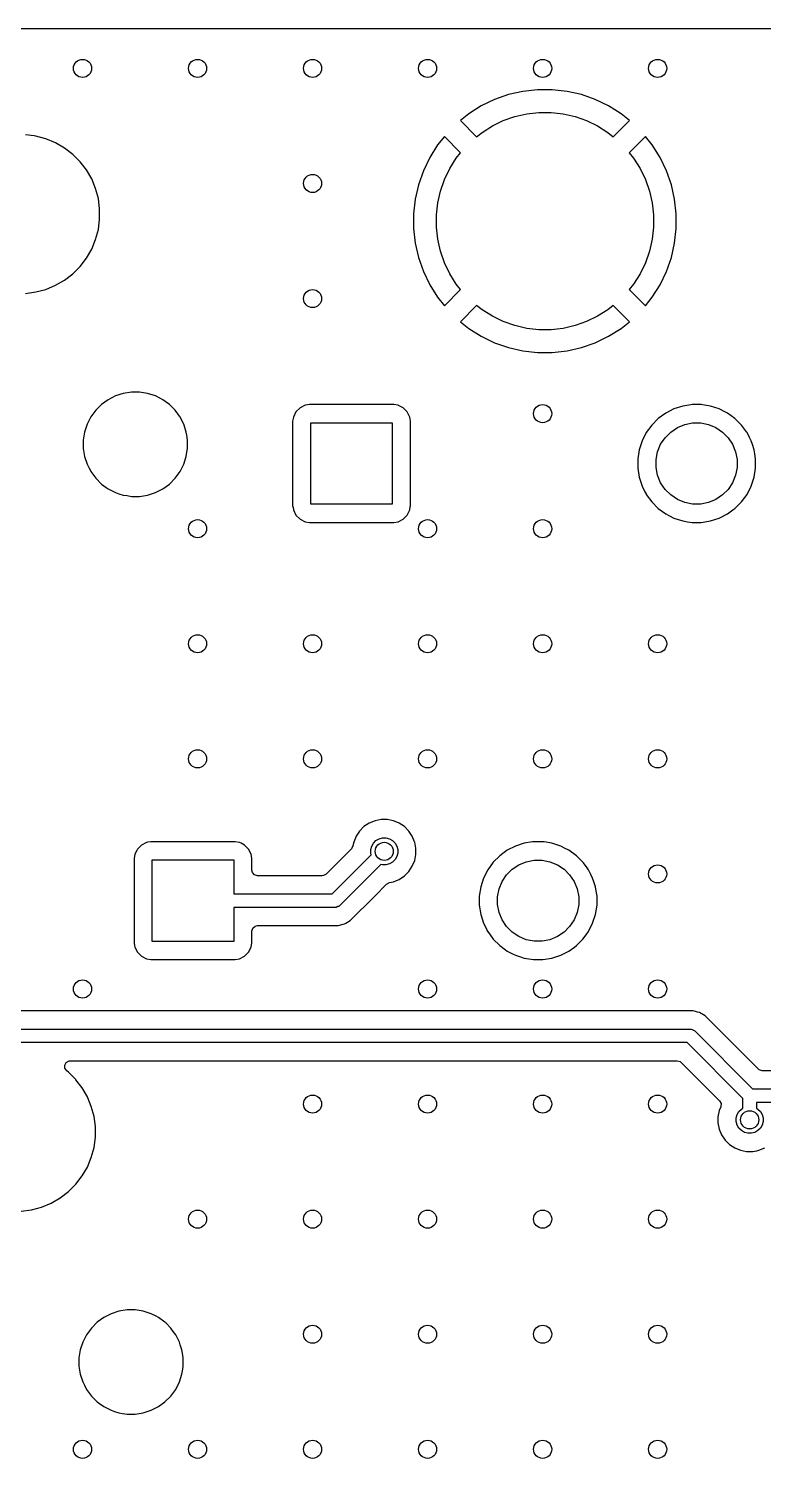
# Model space of a CAD drawing. Extents: x 2.6 to 14.2, y -9.4 to -3.8.
# Drawn here: x 3.836 to 4.475, y -5.038 to -3.796 of the extents above; entities that cross this region are included whole.
import ezdxf

# ---------------------------------------------------------------- set-up
doc = ezdxf.new("R2010")
doc.units = 0
doc.header["$MEASUREMENT"] = 0
doc.layers.add('BLACK', color=7, linetype='CONTINUOUS')

msp = doc.modelspace()

# ---------------------------------------------------------------- linework, layer by layer
at = {"layer": 'BLACK', "linetype": 'CONTINUOUS'}
for p, q in [((2.7192, -3.7959), (5.1783, -3.7959)), ((4.266, -3.8505), (4.2535, -3.8533)), ((4.2788, -3.849), (4.266, -3.8505)), ((4.266, -3.8505), (4.266, -3.8505)), ((4.2916, -3.849), (4.2788, -3.849)), ((4.3044, -3.8505), (4.2916, -3.849)), ((4.3169, -3.8533), (4.3044, -3.8505)), ((4.3044, -3.8505), (4.3044, -3.8505)), ((4.2299, -3.8631), (4.219, -3.87)), ((4.2414, -3.8576), (4.2299, -3.8631)), ((4.2535, -3.8533), (4.2414, -3.8576)), ((4.2414, -3.8576), (4.2414, -3.8576)), ((4.2535, -3.8533), (4.2535, -3.8533)), ((4.329, -3.8576), (4.3169, -3.8533)), ((4.3169, -3.8533), (4.3169, -3.8533)), ((4.3405, -3.8631), (4.329, -3.8576)), ((4.329, -3.8576), (4.329, -3.8576)), ((4.3514, -3.87), (4.3405, -3.8631)), ((4.219, -3.87), (4.2117, -3.8758)), ((4.2117, -3.8758), (4.2258, -3.8899)), ((4.2395, -3.8805), (4.249, -3.8759)), ((4.249, -3.8759), (4.259, -3.8724)), ((4.259, -3.8724), (4.2694, -3.8701)), ((4.2694, -3.8701), (4.2799, -3.8689)), ((4.2799, -3.8689), (4.2905, -3.8689)), ((4.2905, -3.8689), (4.301, -3.8701)), ((4.301, -3.8701), (4.3114, -3.8724)), ((4.3114, -3.8724), (4.3214, -3.8759)), ((4.3214, -3.8759), (4.3309, -3.8805)), ((4.3446, -3.8899), (4.3587, -3.8758)), ((4.3587, -3.8758), (4.3514, -3.87)), ((3.8412, -3.8892), (3.8337, -3.8882)), ((4.2258, -3.8899), (4.2305, -3.8862)), ((4.2305, -3.8862), (4.2395, -3.8805)), ((4.3309, -3.8805), (4.3399, -3.8862)), ((4.3399, -3.8862), (4.3446, -3.8899)), ((3.8427, -3.8894), (3.8412, -3.8892)), ((3.8503, -3.8914), (3.8427, -3.8894)), ((3.8514, -3.8917), (3.8503, -3.8914)), ((3.8598, -3.8952), (3.8514, -3.8917)), ((3.8676, -3.8997), (3.8598, -3.8952)), ((3.8598, -3.8952), (3.8598, -3.8952)), ((3.8748, -3.9052), (3.8676, -3.8997)), ((4.1919, -3.897), (4.1851, -3.9079)), ((4.1978, -3.8897), (4.1919, -3.897)), ((4.2119, -3.9038), (4.1978, -3.8897)), ((4.3726, -3.8897), (4.3585, -3.9038)), ((4.3785, -3.897), (4.3726, -3.8897)), ((4.3853, -3.9079), (4.3785, -3.897)), ((3.8811, -3.9116), (3.8748, -3.9052)), ((3.8748, -3.9052), (3.8748, -3.9052)), ((3.8866, -3.9187), (3.8811, -3.9116)), ((3.8811, -3.9116), (3.8811, -3.9116)), ((4.1851, -3.9079), (4.1796, -3.9195)), ((4.2025, -3.9175), (4.2081, -3.9085)), ((4.2081, -3.9085), (4.2119, -3.9038)), ((4.3585, -3.9038), (4.3623, -3.9085)), ((4.3623, -3.9085), (4.3679, -3.9175)), ((4.3908, -3.9195), (4.3853, -3.9079)), ((3.8912, -3.9266), (3.8866, -3.9187)), ((3.8866, -3.9187), (3.8866, -3.9187)), ((3.8866, -3.9187), (3.8866, -3.9187)), ((4.1796, -3.9195), (4.1753, -3.9316)), ((4.1796, -3.9195), (4.1796, -3.9195)), ((4.1979, -3.9271), (4.2025, -3.9175)), ((4.3679, -3.9175), (4.3725, -3.9271)), ((4.3951, -3.9316), (4.3908, -3.9195)), ((4.3908, -3.9195), (4.3908, -3.9195)), ((3.8946, -3.9349), (3.8912, -3.9266)), ((3.897, -3.9436), (3.8946, -3.9349)), ((4.1753, -3.9316), (4.1725, -3.9441)), ((4.1753, -3.9316), (4.1753, -3.9316)), ((4.192, -3.9474), (4.1944, -3.9371)), ((4.1944, -3.9371), (4.1979, -3.9271)), ((4.3725, -3.9271), (4.376, -3.9371)), ((4.376, -3.9371), (4.3784, -3.9474)), ((4.3979, -3.9441), (4.3951, -3.9316)), ((4.3951, -3.9316), (4.3951, -3.9316)), ((3.8981, -3.9526), (3.897, -3.9436)), ((4.1725, -3.9441), (4.171, -3.9568)), ((4.1725, -3.9441), (4.1725, -3.9441)), ((4.1909, -3.9579), (4.192, -3.9474)), ((4.3784, -3.9474), (4.3795, -3.9579)), ((4.3994, -3.9568), (4.3979, -3.9441)), ((4.3979, -3.9441), (4.3979, -3.9441)), ((3.897, -3.9706), (3.8981, -3.9616)), ((3.8981, -3.9568), (3.8981, -3.9526)), ((3.8981, -3.9616), (3.8981, -3.9568)), ((4.171, -3.9568), (4.171, -3.9696)), ((4.1909, -3.9685), (4.1909, -3.9579)), ((4.3795, -3.9579), (4.3795, -3.9685)), ((4.3994, -3.9696), (4.3994, -3.9568)), ((4.3994, -3.9568), (4.3994, -3.9568)), ((3.8946, -3.9793), (3.897, -3.9706)), ((4.171, -3.9696), (4.1725, -3.9824)), ((4.192, -3.979), (4.1909, -3.9685)), ((4.3795, -3.9685), (4.3784, -3.979)), ((4.3979, -3.9824), (4.3994, -3.9696)), ((4.3994, -3.9696), (4.3994, -3.9696)), ((3.8866, -3.9955), (3.8912, -3.9876)), ((3.8912, -3.9876), (3.8946, -3.9793)), ((4.1725, -3.9824), (4.1725, -3.9824)), ((4.1725, -3.9824), (4.1753, -3.9949)), ((4.1944, -3.9894), (4.192, -3.979)), ((4.3784, -3.979), (4.376, -3.9894)), ((4.3951, -3.9949), (4.3979, -3.9824)), ((4.3979, -3.9824), (4.3979, -3.9824)), ((3.8811, -4.0026), (3.8866, -3.9955)), ((4.1753, -3.9949), (4.1753, -3.9949)), ((4.1753, -3.9949), (4.1796, -4.007)), ((4.1979, -3.9994), (4.1944, -3.9894)), ((4.2025, -4.0089), (4.1979, -3.9994)), ((4.3725, -3.9994), (4.3679, -4.0089)), ((4.376, -3.9894), (4.3725, -3.9994)), ((4.3908, -4.007), (4.3951, -3.9949)), ((4.3951, -3.9949), (4.3951, -3.9949)), ((3.8676, -4.0145), (3.8748, -4.009)), ((3.8748, -4.009), (3.8811, -4.0026)), ((3.8748, -4.009), (3.8748, -4.009)), ((3.8748, -4.009), (3.8748, -4.009)), ((3.8811, -4.0026), (3.8811, -4.0026)), ((3.8811, -4.0026), (3.8811, -4.0026)), ((4.1796, -4.007), (4.1796, -4.007)), ((4.1796, -4.007), (4.1851, -4.0185)), ((4.2081, -4.0179), (4.2025, -4.0089)), ((4.3679, -4.0089), (4.3623, -4.0179)), ((4.3853, -4.0185), (4.3908, -4.007)), ((4.3908, -4.007), (4.3908, -4.007)), ((3.8337, -4.026), (3.8427, -4.0248)), ((3.8427, -4.0248), (3.8514, -4.0225)), ((3.8514, -4.0225), (3.8598, -4.019)), ((3.8598, -4.019), (3.8676, -4.0145)), ((4.1851, -4.0185), (4.1919, -4.0294)), ((4.1978, -4.0367), (4.2119, -4.0226)), ((4.2119, -4.0226), (4.2081, -4.0179)), ((4.3623, -4.0179), (4.3585, -4.0226)), ((4.3585, -4.0226), (4.3726, -4.0367)), ((4.3785, -4.0294), (4.3853, -4.0185)), ((4.1919, -4.0294), (4.1978, -4.0367)), ((4.2258, -4.0365), (4.2117, -4.0506)), ((4.2305, -4.0403), (4.2258, -4.0365)), ((4.3446, -4.0365), (4.3399, -4.0403)), ((4.3587, -4.0506), (4.3446, -4.0365)), ((4.3726, -4.0367), (4.3785, -4.0294)), ((4.2395, -4.0459), (4.2305, -4.0403)), ((4.249, -4.0505), (4.2395, -4.0459)), ((4.259, -4.054), (4.249, -4.0505)), ((4.3214, -4.0505), (4.3114, -4.054)), ((4.3309, -4.0459), (4.3214, -4.0505)), ((4.3399, -4.0403), (4.3309, -4.0459)), ((4.2117, -4.0506), (4.219, -4.0565)), ((4.219, -4.0565), (4.2299, -4.0633)), ((4.2694, -4.0564), (4.259, -4.054)), ((4.2799, -4.0576), (4.2694, -4.0564)), ((4.2905, -4.0576), (4.2799, -4.0576)), ((4.301, -4.0564), (4.2905, -4.0576)), ((4.3114, -4.054), (4.301, -4.0564)), ((4.3405, -4.0633), (4.3514, -4.0565)), ((4.3514, -4.0565), (4.3587, -4.0506)), ((4.2299, -4.0633), (4.2414, -4.0689)), ((4.2414, -4.0689), (4.2414, -4.0689)), ((4.2414, -4.0689), (4.2535, -4.0731)), ((4.2535, -4.0731), (4.2535, -4.0731)), ((4.2535, -4.0731), (4.266, -4.076)), ((4.3044, -4.076), (4.3169, -4.0731)), ((4.3169, -4.0731), (4.329, -4.0689)), ((4.3169, -4.0731), (4.3169, -4.0731)), ((4.329, -4.0689), (4.3405, -4.0633)), ((4.329, -4.0689), (4.329, -4.0689)), ((4.266, -4.076), (4.266, -4.076)), ((4.266, -4.076), (4.2788, -4.0774)), ((4.2788, -4.0774), (4.2788, -4.0774)), ((4.2788, -4.0774), (4.2916, -4.0774)), ((4.2916, -4.0774), (4.3044, -4.076)), ((4.2916, -4.0774), (4.2916, -4.0774)), ((4.3044, -4.076), (4.3044, -4.076)), ((3.9257, -4.1118), (3.9186, -4.1129)), ((3.9328, -4.1118), (3.9257, -4.1118)), ((3.9257, -4.1118), (3.9257, -4.1118)), ((3.9398, -4.1129), (3.9328, -4.1118)), ((3.9328, -4.1118), (3.9328, -4.1118)), ((3.8997, -4.1226), (3.8947, -4.1276)), ((3.9055, -4.1184), (3.8997, -4.1226)), ((3.8997, -4.1226), (3.8997, -4.1226)), ((3.9118, -4.1151), (3.9055, -4.1184)), ((3.9186, -4.1129), (3.9118, -4.1151)), ((3.9118, -4.1151), (3.9118, -4.1151)), ((3.9466, -4.1151), (3.9398, -4.1129)), ((3.9509, -4.1173), (3.9466, -4.1151)), ((3.9466, -4.1151), (3.9466, -4.1151)), ((3.953, -4.1184), (3.9509, -4.1173)), ((3.9587, -4.1226), (3.953, -4.1184)), ((3.953, -4.1184), (3.953, -4.1184)), ((3.953, -4.1184), (3.953, -4.1184)), ((3.9638, -4.1276), (3.9587, -4.1226)), ((3.9587, -4.1226), (3.9587, -4.1226)), ((4.0767, -4.1232), (4.0723, -4.1255)), ((4.0772, -4.1232), (4.0767, -4.1232)), ((4.0804, -4.1226), (4.0772, -4.1232)), ((4.1538, -4.1226), (4.0804, -4.1226)), ((4.1575, -4.1232), (4.1538, -4.1226)), ((4.1579, -4.1235), (4.1575, -4.1232)), ((4.1619, -4.1255), (4.1579, -4.1235)), ((4.4051, -4.1239), (4.3974, -4.1264)), ((4.4121, -4.1228), (4.4051, -4.1239)), ((4.4131, -4.1226), (4.4121, -4.1228)), ((4.4211, -4.1226), (4.4131, -4.1226)), ((4.4221, -4.1228), (4.4211, -4.1226)), ((4.4291, -4.1239), (4.4221, -4.1228)), ((4.4367, -4.1264), (4.4291, -4.1239)), ((3.8905, -4.1334), (3.8872, -4.1397)), ((3.8947, -4.1276), (3.8905, -4.1334)), ((3.8947, -4.1276), (3.8947, -4.1276)), ((3.9674, -4.1326), (3.9638, -4.1276)), ((3.9638, -4.1276), (3.9638, -4.1276)), ((3.968, -4.1334), (3.9674, -4.1326)), ((3.9699, -4.1372), (3.968, -4.1334)), ((3.9709, -4.1392), (3.9699, -4.1372)), ((3.9699, -4.1372), (3.9699, -4.1372)), ((4.0665, -4.1335), (4.0659, -4.1372)), ((4.0659, -4.1372), (4.0659, -4.2105)), ((4.0687, -4.129), (4.0665, -4.1335)), ((4.0723, -4.1255), (4.0687, -4.129)), ((4.0687, -4.129), (4.0687, -4.129)), ((4.0723, -4.1255), (4.0723, -4.1255)), ((4.0723, -4.1255), (4.0723, -4.1255)), ((4.1654, -4.129), (4.1619, -4.1255)), ((4.1619, -4.1255), (4.1619, -4.1255)), ((4.1619, -4.1255), (4.1619, -4.1255)), ((4.1677, -4.1335), (4.1654, -4.129)), ((4.1654, -4.129), (4.1654, -4.129)), ((4.1654, -4.129), (4.1654, -4.129)), ((4.1683, -4.1372), (4.1677, -4.1335)), ((4.1683, -4.1698), (4.1683, -4.1372)), ((4.3837, -4.1348), (4.378, -4.1405)), ((4.3903, -4.1301), (4.3837, -4.1348)), ((4.3974, -4.1264), (4.3903, -4.1301)), ((4.4417, -4.1289), (4.4367, -4.1264)), ((4.4439, -4.1301), (4.4417, -4.1289)), ((4.4504, -4.1348), (4.4439, -4.1301)), ((4.4439, -4.1301), (4.4439, -4.1301)), ((4.4439, -4.1301), (4.4439, -4.1301)), ((4.4509, -4.1352), (4.4504, -4.1348)), ((4.4561, -4.1405), (4.4509, -4.1352)), ((3.885, -4.1465), (3.8839, -4.1535)), ((3.8872, -4.1397), (3.885, -4.1465)), ((3.8872, -4.1397), (3.8872, -4.1397)), ((3.9712, -4.1397), (3.9709, -4.1392)), ((3.9709, -4.1392), (3.9709, -4.1392)), ((3.9715, -4.1406), (3.9712, -4.1397)), ((3.9712, -4.1397), (3.9712, -4.1397)), ((3.9734, -4.1465), (3.9715, -4.1406)), ((3.9738, -4.1492), (3.9734, -4.1465)), ((3.9745, -4.1535), (3.9738, -4.1492)), ((4.0817, -4.2093), (4.0817, -4.1384)), ((4.0817, -4.1384), (4.1525, -4.1384)), ((4.1525, -4.1384), (4.1525, -4.2093)), ((4.3733, -4.147), (4.3696, -4.1542)), ((4.378, -4.1405), (4.3733, -4.147)), ((4.3897, -4.1514), (4.3946, -4.1465)), ((4.3946, -4.1465), (4.4004, -4.1426)), ((4.4004, -4.1426), (4.4068, -4.1399)), ((4.4068, -4.1399), (4.4136, -4.1386)), ((4.4136, -4.1386), (4.4206, -4.1386)), ((4.4206, -4.1386), (4.4274, -4.1399)), ((4.4274, -4.1399), (4.4338, -4.1426)), ((4.4338, -4.1426), (4.4396, -4.1465)), ((4.4396, -4.1465), (4.4445, -4.1514)), ((4.4603, -4.1462), (4.4561, -4.1405)), ((4.4609, -4.147), (4.4603, -4.1462)), ((4.4631, -4.1513), (4.4609, -4.147)), ((3.8839, -4.1535), (3.8839, -4.1607)), ((3.8839, -4.1607), (3.885, -4.1677)), ((3.974, -4.1641), (3.9745, -4.1607)), ((3.9745, -4.1607), (3.9745, -4.1535)), ((4.3672, -4.1619), (4.3659, -4.1698)), ((4.3696, -4.1542), (4.3672, -4.1619)), ((4.3832, -4.1636), (4.3858, -4.1571)), ((4.3858, -4.1571), (4.3897, -4.1514)), ((4.4445, -4.1514), (4.4483, -4.1571)), ((4.4483, -4.1571), (4.451, -4.1636)), ((4.4645, -4.1542), (4.4631, -4.1513)), ((4.4656, -4.1573), (4.4645, -4.1542)), ((4.4645, -4.1542), (4.4645, -4.1542)), ((4.4645, -4.1542), (4.4645, -4.1542)), ((4.467, -4.1619), (4.4656, -4.1573)), ((4.4676, -4.1655), (4.467, -4.1619)), ((3.885, -4.1677), (3.8872, -4.1745)), ((3.8872, -4.1745), (3.8872, -4.1745)), ((3.8872, -4.1745), (3.889, -4.1779)), ((3.968, -4.1808), (3.9712, -4.1745)), ((3.9712, -4.1745), (3.9734, -4.1677)), ((3.9734, -4.1677), (3.974, -4.1641)), ((4.1683, -4.2105), (4.1683, -4.1698)), ((4.3659, -4.1698), (4.3659, -4.1779)), ((4.3818, -4.1704), (4.3832, -4.1636)), ((4.3818, -4.1773), (4.3818, -4.1704)), ((4.451, -4.1636), (4.4524, -4.1704)), ((4.4524, -4.1704), (4.4524, -4.1773)), ((4.4683, -4.1698), (4.4676, -4.1655)), ((4.4683, -4.1779), (4.4683, -4.1698)), ((3.889, -4.1779), (3.8903, -4.1805)), ((3.8903, -4.1805), (3.8905, -4.1808)), ((3.8905, -4.1808), (3.8947, -4.1866)), ((3.8947, -4.1866), (3.8947, -4.1866)), ((3.8947, -4.1866), (3.8997, -4.1917)), ((3.9587, -4.1917), (3.9638, -4.1866)), ((3.9638, -4.1866), (3.968, -4.1808)), ((4.3659, -4.1779), (4.3672, -4.1858)), ((4.3672, -4.1858), (4.3696, -4.1935)), ((4.3832, -4.1841), (4.3818, -4.1773)), ((4.3858, -4.1906), (4.3832, -4.1841)), ((4.451, -4.1841), (4.4483, -4.1906)), ((4.4524, -4.1773), (4.451, -4.1841)), ((4.4645, -4.1935), (4.467, -4.1858)), ((4.467, -4.1858), (4.4683, -4.1779)), ((3.8997, -4.1917), (3.8997, -4.1917)), ((3.8997, -4.1917), (3.9039, -4.1947)), ((3.9039, -4.1947), (3.9055, -4.1958)), ((3.9055, -4.1958), (3.9096, -4.198)), ((3.9096, -4.198), (3.9118, -4.1991)), ((3.9118, -4.1991), (3.9118, -4.1991)), ((3.9118, -4.1991), (3.9149, -4.2001)), ((3.9398, -4.2013), (3.9466, -4.1991)), ((3.9466, -4.1991), (3.953, -4.1958)), ((3.953, -4.1958), (3.9587, -4.1917)), ((4.3696, -4.1935), (4.3722, -4.1984)), ((4.3722, -4.1984), (4.3731, -4.2002)), ((4.3897, -4.1963), (4.3858, -4.1906)), ((4.3946, -4.2012), (4.3897, -4.1963)), ((4.4445, -4.1963), (4.4396, -4.2012)), ((4.4483, -4.1906), (4.4445, -4.1963)), ((4.4609, -4.2007), (4.4645, -4.1935)), ((3.9149, -4.2001), (3.9186, -4.2013)), ((3.9186, -4.2013), (3.9219, -4.2018)), ((3.9219, -4.2018), (3.9257, -4.2024)), ((3.9257, -4.2024), (3.9257, -4.2024)), ((3.9257, -4.2024), (3.9328, -4.2024)), ((3.9328, -4.2024), (3.9362, -4.2019)), ((3.9362, -4.2019), (3.9398, -4.2013)), ((4.0659, -4.2105), (4.0662, -4.2122)), ((4.1525, -4.2093), (4.0817, -4.2093)), ((4.1677, -4.2142), (4.1681, -4.2116)), ((4.1681, -4.2116), (4.1683, -4.2105)), ((4.3731, -4.2002), (4.3733, -4.2007)), ((4.3733, -4.2007), (4.378, -4.2072)), ((4.378, -4.2072), (4.3837, -4.2129)), ((4.4004, -4.2051), (4.3946, -4.2012)), ((4.4068, -4.2078), (4.4004, -4.2051)), ((4.4136, -4.2091), (4.4068, -4.2078)), ((4.4206, -4.2091), (4.4136, -4.2091)), ((4.4274, -4.2078), (4.4206, -4.2091)), ((4.4338, -4.2051), (4.4274, -4.2078)), ((4.4396, -4.2012), (4.4338, -4.2051)), ((4.4504, -4.2129), (4.4561, -4.2072)), ((4.4561, -4.2072), (4.4589, -4.2034)), ((4.4561, -4.2072), (4.4561, -4.2072)), ((4.4561, -4.2072), (4.4561, -4.2072)), ((4.4589, -4.2034), (4.4609, -4.2007)), ((4.0662, -4.2122), (4.0665, -4.2142)), ((4.0665, -4.2142), (4.0687, -4.2187)), ((4.0687, -4.2187), (4.0687, -4.2187)), ((4.0687, -4.2187), (4.0687, -4.2187)), ((4.0687, -4.2187), (4.0723, -4.2222)), ((4.0723, -4.2222), (4.0723, -4.2222)), ((4.0723, -4.2222), (4.0723, -4.2222)), ((4.0723, -4.2222), (4.0767, -4.2245)), ((4.0767, -4.2245), (4.0767, -4.2245)), ((4.0767, -4.2245), (4.0804, -4.2251)), ((4.1538, -4.2251), (4.1575, -4.2245)), ((4.1575, -4.2245), (4.1619, -4.2222)), ((4.1619, -4.2222), (4.1654, -4.2187)), ((4.1654, -4.2187), (4.1677, -4.2142)), ((4.1677, -4.2142), (4.1677, -4.2142)), ((4.1677, -4.2142), (4.1677, -4.2142)), ((4.3837, -4.2129), (4.3875, -4.2156)), ((4.3875, -4.2156), (4.3903, -4.2176)), ((4.3903, -4.2176), (4.3936, -4.2193)), ((4.3936, -4.2193), (4.3974, -4.2213)), ((4.3974, -4.2213), (4.3974, -4.2213)), ((4.3974, -4.2213), (4.3974, -4.2213)), ((4.3974, -4.2213), (4.4002, -4.2222)), ((4.4002, -4.2222), (4.4051, -4.2238)), ((4.4051, -4.2238), (4.4091, -4.2244)), ((4.4091, -4.2244), (4.4131, -4.2251)), ((4.4211, -4.2251), (4.4291, -4.2238)), ((4.4291, -4.2238), (4.4367, -4.2213)), ((4.4367, -4.2213), (4.4439, -4.2176)), ((4.4439, -4.2176), (4.4486, -4.2142)), ((4.4486, -4.2142), (4.4504, -4.2129)), ((4.4504, -4.2129), (4.4504, -4.2129)), ((4.4504, -4.2129), (4.4504, -4.2129)), ((4.0804, -4.2251), (4.0804, -4.2251)), ((4.0804, -4.2251), (4.1538, -4.2251)), ((4.4131, -4.2251), (4.4131, -4.2251)), ((4.4131, -4.2251), (4.4211, -4.2251)), ((4.4211, -4.2251), (4.4211, -4.2251)), ((4.1375, -4.4843), (4.1324, -4.4864)), ((4.1428, -4.4833), (4.1375, -4.4843)), ((4.1375, -4.4843), (4.1375, -4.4843)), ((4.1482, -4.4833), (4.1428, -4.4833)), ((4.1428, -4.4833), (4.1428, -4.4833)), ((4.1535, -4.4843), (4.1482, -4.4833)), ((4.1482, -4.4833), (4.1482, -4.4833)), ((4.1586, -4.4864), (4.1535, -4.4843)), ((4.1535, -4.4843), (4.1535, -4.4843)), ((4.1211, -4.4978), (4.119, -4.5028)), ((4.1241, -4.4933), (4.1211, -4.4978)), ((4.1211, -4.4978), (4.1211, -4.4978)), ((4.1279, -4.4894), (4.1241, -4.4933)), ((4.1241, -4.4933), (4.1241, -4.4933)), ((4.1324, -4.4864), (4.1279, -4.4894)), ((4.1279, -4.4894), (4.1279, -4.4894)), ((4.1324, -4.4864), (4.1324, -4.4864)), ((4.1631, -4.4894), (4.1586, -4.4864)), ((4.1586, -4.4864), (4.1586, -4.4864)), ((4.1669, -4.4933), (4.1631, -4.4894)), ((4.1631, -4.4894), (4.1631, -4.4894)), ((4.1699, -4.4978), (4.1669, -4.4933)), ((4.1669, -4.4933), (4.1669, -4.4933)), ((4.1719, -4.5026), (4.1699, -4.4978)), ((4.1699, -4.4978), (4.1699, -4.4978)), ((3.9303, -4.5101), (3.9287, -4.5134)), ((3.9309, -4.509), (3.9303, -4.5101)), ((3.9345, -4.5054), (3.9309, -4.509)), ((3.9309, -4.509), (3.9309, -4.509)), ((3.9309, -4.509), (3.9309, -4.509)), ((3.9389, -4.5032), (3.9345, -4.5054)), ((3.9345, -4.5054), (3.9345, -4.5054)), ((3.9345, -4.5054), (3.9345, -4.5054)), ((3.9396, -4.503), (3.9389, -4.5032)), ((3.9426, -4.5026), (3.9396, -4.503)), ((4.016, -4.5026), (3.9426, -4.5026)), ((4.0197, -4.5032), (4.016, -4.5026)), ((4.021, -4.5038), (4.0197, -4.5032)), ((4.0241, -4.5054), (4.021, -4.5038)), ((4.0276, -4.509), (4.0241, -4.5054)), ((4.0241, -4.5054), (4.0241, -4.5054)), ((4.0241, -4.5054), (4.0241, -4.5054)), ((4.0299, -4.5134), (4.0276, -4.509)), ((4.0276, -4.509), (4.0276, -4.509)), ((4.0276, -4.509), (4.0276, -4.509)), ((4.117, -4.5087), (4.095, -4.5307)), ((4.1183, -4.5062), (4.117, -4.5087)), ((4.117, -4.5087), (4.117, -4.5087)), ((4.119, -4.5028), (4.1183, -4.5062)), ((4.119, -4.5028), (4.119, -4.5028)), ((4.1338, -4.5093), (4.1346, -4.5063)), ((4.1338, -4.5124), (4.1338, -4.5093)), ((4.1346, -4.5063), (4.1361, -4.5037)), ((4.1361, -4.5037), (4.1383, -4.5015)), ((4.1383, -4.5015), (4.141, -4.4999)), ((4.141, -4.4999), (4.144, -4.4991)), ((4.144, -4.4991), (4.147, -4.4991)), ((4.147, -4.4991), (4.15, -4.4999)), ((4.15, -4.4999), (4.1527, -4.5015)), ((4.1527, -4.5015), (4.1549, -4.5037)), ((4.1549, -4.5037), (4.1564, -4.5063)), ((4.1564, -4.5063), (4.1572, -4.5093)), ((4.1572, -4.5093), (4.1572, -4.5124)), ((4.172, -4.5028), (4.1719, -4.5026)), ((4.1731, -4.5081), (4.172, -4.5028)), ((4.172, -4.5028), (4.172, -4.5028)), ((4.172, -4.5028), (4.172, -4.5028)), ((4.1731, -4.5136), (4.1731, -4.5081)), ((4.2525, -4.51), (4.2459, -4.5147)), ((4.2596, -4.5063), (4.2525, -4.51)), ((4.2673, -4.5038), (4.2596, -4.5063)), ((4.2743, -4.5027), (4.2673, -4.5038)), ((4.2753, -4.5026), (4.2743, -4.5027)), ((4.2833, -4.5026), (4.2753, -4.5026)), ((4.2844, -4.5027), (4.2833, -4.5026)), ((4.2913, -4.5038), (4.2844, -4.5027)), ((4.2989, -4.5063), (4.2913, -4.5038)), ((4.3029, -4.5083), (4.2989, -4.5063)), ((4.3061, -4.51), (4.3029, -4.5083)), ((4.3127, -4.5147), (4.3061, -4.51)), ((4.3061, -4.51), (4.3061, -4.51)), ((4.3061, -4.51), (4.3061, -4.51)), ((3.9287, -4.5134), (3.9281, -4.5171)), ((3.9281, -4.5171), (3.9281, -4.5904)), ((3.9439, -4.5892), (3.9439, -4.5183)), ((3.9439, -4.5183), (4.0147, -4.5183)), ((4.0147, -4.5183), (4.0147, -4.5479)), ((4.0305, -4.5171), (4.0299, -4.5134)), ((4.0305, -4.5272), (4.0305, -4.5171)), ((4.0305, -4.5171), (4.0305, -4.5171)), ((4.1001, -4.5479), (4.1342, -4.5138)), ((4.1425, -4.5222), (4.1068, -4.5579)), ((4.1342, -4.5138), (4.1338, -4.5124)), ((4.144, -4.5226), (4.1425, -4.5222)), ((4.147, -4.5226), (4.144, -4.5226)), ((4.15, -4.5218), (4.147, -4.5226)), ((4.1527, -4.5202), (4.15, -4.5218)), ((4.1549, -4.518), (4.1527, -4.5202)), ((4.1564, -4.5154), (4.1549, -4.518)), ((4.1572, -4.5124), (4.1564, -4.5154)), ((4.1699, -4.5239), (4.172, -4.5189)), ((4.172, -4.5189), (4.1724, -4.5171)), ((4.1724, -4.5171), (4.1731, -4.5136)), ((4.2402, -4.5204), (4.2355, -4.5269)), ((4.2459, -4.5147), (4.2402, -4.5204)), ((4.2568, -4.5264), (4.2626, -4.5225)), ((4.2626, -4.5225), (4.269, -4.5199)), ((4.269, -4.5199), (4.2758, -4.5185)), ((4.2758, -4.5185), (4.2828, -4.5185)), ((4.2828, -4.5185), (4.2896, -4.5199)), ((4.2896, -4.5199), (4.296, -4.5225)), ((4.296, -4.5225), (4.3018, -4.5264)), ((4.3162, -4.5183), (4.3127, -4.5147)), ((4.3127, -4.5147), (4.3127, -4.5147)), ((4.3183, -4.5204), (4.3162, -4.5183)), ((4.3184, -4.5205), (4.3183, -4.5204)), ((4.3187, -4.5209), (4.3184, -4.5205)), ((4.3219, -4.5253), (4.3187, -4.5209)), ((4.3187, -4.5209), (4.3187, -4.5209)), ((4.0309, -4.5292), (4.0305, -4.5272)), ((4.0327, -4.5313), (4.0309, -4.5292)), ((4.0354, -4.5321), (4.0327, -4.5313)), ((4.0916, -4.5321), (4.0354, -4.5321)), ((4.0926, -4.532), (4.0916, -4.5321)), ((4.095, -4.5307), (4.0926, -4.532)), ((4.1586, -4.5353), (4.1631, -4.5323)), ((4.1631, -4.5323), (4.1669, -4.5284)), ((4.1669, -4.5284), (4.1699, -4.5239)), ((4.2318, -4.5341), (4.2294, -4.5418)), ((4.2355, -4.5269), (4.2318, -4.5341)), ((4.248, -4.5371), (4.2519, -4.5313)), ((4.2519, -4.5313), (4.2568, -4.5264)), ((4.3018, -4.5264), (4.3067, -4.5313)), ((4.3067, -4.5313), (4.3105, -4.5371)), ((4.3231, -4.5269), (4.3219, -4.5253)), ((4.3252, -4.5311), (4.3231, -4.5269)), ((4.3267, -4.5341), (4.3252, -4.5311)), ((4.3278, -4.5374), (4.3267, -4.5341)), ((4.3267, -4.5341), (4.3267, -4.5341)), ((4.3267, -4.5341), (4.3267, -4.5341)), ((4.1373, -4.5497), (4.1476, -4.5394)), ((4.1476, -4.5394), (4.15, -4.5381)), ((4.15, -4.5381), (4.1501, -4.5381)), ((4.1501, -4.5381), (4.1535, -4.5374)), ((4.1535, -4.5374), (4.1577, -4.5357)), ((4.1577, -4.5357), (4.1586, -4.5353)), ((4.1586, -4.5353), (4.1586, -4.5353)), ((4.1586, -4.5353), (4.1586, -4.5353)), ((4.2294, -4.5418), (4.2281, -4.5497)), ((4.244, -4.5503), (4.2454, -4.5435)), ((4.2454, -4.5435), (4.248, -4.5371)), ((4.3105, -4.5371), (4.3132, -4.5435)), ((4.3132, -4.5435), (4.3146, -4.5503)), ((4.3292, -4.5418), (4.3278, -4.5374)), ((4.3296, -4.5438), (4.3292, -4.5418)), ((4.3305, -4.5497), (4.3296, -4.5438)), ((4.0147, -4.5479), (4.1001, -4.5479)), ((4.1026, -4.5597), (4.0147, -4.5597)), ((4.0147, -4.5597), (4.0147, -4.5892)), ((4.1037, -4.5596), (4.1026, -4.5597)), ((4.1053, -4.5589), (4.1037, -4.5596)), ((4.1059, -4.5587), (4.1053, -4.5589)), ((4.1068, -4.5579), (4.1059, -4.5587)), ((4.1159, -4.5711), (4.1373, -4.5497)), ((4.2281, -4.5497), (4.2281, -4.5578)), ((4.2281, -4.5578), (4.2294, -4.5658)), ((4.244, -4.5572), (4.244, -4.5503)), ((4.2454, -4.5641), (4.244, -4.5572)), ((4.3146, -4.5572), (4.3132, -4.5641)), ((4.3146, -4.5503), (4.3146, -4.5572)), ((4.3292, -4.5658), (4.3305, -4.5578)), ((4.3305, -4.5578), (4.3305, -4.5497)), ((4.1121, -4.5733), (4.1159, -4.5711)), ((4.2294, -4.5658), (4.2318, -4.5734)), ((4.248, -4.5705), (4.2454, -4.5641)), ((4.2519, -4.5763), (4.248, -4.5705)), ((4.3105, -4.5705), (4.3067, -4.5763)), ((4.3132, -4.5641), (4.3105, -4.5705)), ((4.3267, -4.5734), (4.3292, -4.5658)), ((4.0305, -4.5803), (4.0313, -4.5777)), ((4.0305, -4.5904), (4.0305, -4.5803)), ((4.0313, -4.5777), (4.0333, -4.5759)), ((4.0333, -4.5759), (4.0354, -4.5754)), ((4.0354, -4.5754), (4.1054, -4.5754)), ((4.1054, -4.5754), (4.1109, -4.574)), ((4.1054, -4.5754), (4.1054, -4.5754)), ((4.1054, -4.5754), (4.1054, -4.5754)), ((4.1109, -4.574), (4.1121, -4.5733)), ((4.2318, -4.5734), (4.234, -4.5777)), ((4.234, -4.5777), (4.2354, -4.5804)), ((4.2354, -4.5804), (4.2355, -4.5806)), ((4.2355, -4.5806), (4.2402, -4.5871)), ((4.2568, -4.5812), (4.2519, -4.5763)), ((4.2626, -4.585), (4.2568, -4.5812)), ((4.3018, -4.5812), (4.296, -4.585)), ((4.3067, -4.5763), (4.3018, -4.5812)), ((4.3183, -4.5871), (4.3211, -4.5833)), ((4.3211, -4.5833), (4.3231, -4.5806)), ((4.3231, -4.5806), (4.3267, -4.5734)), ((3.9281, -4.5904), (3.9285, -4.593)), ((3.9285, -4.593), (3.9287, -4.5941)), ((3.9287, -4.5941), (3.9309, -4.5986)), ((4.0147, -4.5892), (3.9439, -4.5892)), ((4.0276, -4.5986), (4.0299, -4.5941)), ((4.0299, -4.5941), (4.0305, -4.5904)), ((4.0299, -4.5941), (4.0299, -4.5941)), ((4.0299, -4.5941), (4.0299, -4.5941)), ((4.2402, -4.5871), (4.2459, -4.5928)), ((4.2459, -4.5928), (4.2508, -4.5964)), ((4.2508, -4.5964), (4.2525, -4.5976)), ((4.269, -4.5877), (4.2626, -4.585)), ((4.2758, -4.589), (4.269, -4.5877)), ((4.2828, -4.589), (4.2758, -4.589)), ((4.2896, -4.5877), (4.2828, -4.589)), ((4.296, -4.585), (4.2896, -4.5877)), ((4.3061, -4.5976), (4.3109, -4.5941)), ((4.3109, -4.5941), (4.3127, -4.5928)), ((4.3127, -4.5928), (4.3183, -4.5871)), ((4.3127, -4.5928), (4.3127, -4.5928)), ((4.3127, -4.5928), (4.3127, -4.5928)), ((4.3183, -4.5871), (4.3183, -4.5871)), ((4.3183, -4.5871), (4.3183, -4.5871)), ((3.9309, -4.5986), (3.9309, -4.5986)), ((3.9309, -4.5986), (3.9309, -4.5986)), ((3.9309, -4.5986), (3.9345, -4.6021)), ((3.9345, -4.6021), (3.9345, -4.6021)), ((3.9345, -4.6021), (3.9345, -4.6021)), ((3.9345, -4.6021), (3.9389, -4.6044)), ((3.9389, -4.6044), (3.9389, -4.6044)), ((3.9389, -4.6044), (3.9426, -4.605)), ((3.9426, -4.605), (3.9426, -4.605)), ((3.9426, -4.605), (4.016, -4.605)), ((4.016, -4.605), (4.0197, -4.6044)), ((4.0197, -4.6044), (4.0241, -4.6021)), ((4.0241, -4.6021), (4.0276, -4.5986)), ((4.2525, -4.5976), (4.257, -4.5999)), ((4.257, -4.5999), (4.2596, -4.6012)), ((4.2596, -4.6012), (4.2596, -4.6012)), ((4.2596, -4.6012), (4.2596, -4.6012)), ((4.2596, -4.6012), (4.2631, -4.6023)), ((4.2631, -4.6023), (4.2673, -4.6037)), ((4.2673, -4.6037), (4.2713, -4.6043)), ((4.2713, -4.6043), (4.2753, -4.605)), ((4.2753, -4.605), (4.2753, -4.605)), ((4.2753, -4.605), (4.2833, -4.605)), ((4.2833, -4.605), (4.2913, -4.6037)), ((4.2833, -4.605), (4.2833, -4.605)), ((4.2913, -4.6037), (4.2989, -4.6012)), ((4.2989, -4.6012), (4.3061, -4.5976)), ((4.4141, -4.6495), (3.4973, -4.6495)), ((4.416, -4.65), (4.4141, -4.6495)), ((4.4179, -4.6505), (4.416, -4.65)), ((4.4196, -4.651), (4.4179, -4.6505)), ((4.4179, -4.6505), (4.4179, -4.6505)), ((4.4245, -4.6538), (4.4196, -4.651)), ((4.4196, -4.651), (4.4196, -4.651)), ((4.4708, -4.7001), (4.4245, -4.6538)), ((4.4245, -4.6538), (4.4245, -4.6538)), ((3.5001, -4.6653), (4.4112, -4.6653)), ((4.4112, -4.6653), (4.4124, -4.6654)), ((4.4124, -4.6654), (4.4133, -4.6658)), ((4.4133, -4.6658), (4.4145, -4.6663)), ((4.4145, -4.6663), (4.4154, -4.667)), ((4.4154, -4.667), (4.4657, -4.7173)), ((4.4088, -4.6771), (3.5026, -4.6771)), ((4.4573, -4.7256), (4.4088, -4.6771)), ((3.8677, -4.6966), (3.8691, -4.6943)), ((3.8679, -4.6994), (3.8677, -4.6966)), ((3.8691, -4.6943), (3.8715, -4.693)), ((3.8715, -4.693), (3.8725, -4.6929)), ((3.8725, -4.6929), (4.4002, -4.6929)), ((4.4002, -4.6929), (4.4029, -4.6936)), ((4.4029, -4.6936), (4.4037, -4.6943)), ((4.4037, -4.6943), (4.437, -4.7276)), ((3.8695, -4.7016), (3.8679, -4.6994)), ((3.871, -4.7027), (3.8695, -4.7016)), ((3.8774, -4.7091), (3.871, -4.7027)), ((3.871, -4.7027), (3.871, -4.7027)), ((3.871, -4.7027), (3.871, -4.7027)), ((4.4716, -4.7007), (4.4708, -4.7001)), ((4.4742, -4.7015), (4.4716, -4.7007)), ((5.3013, -4.7015), (4.4742, -4.7015)), ((3.8775, -4.7093), (3.8774, -4.7091)), ((3.8774, -4.7091), (3.8774, -4.7091)), ((3.8774, -4.7091), (3.8774, -4.7091)), ((3.8829, -4.7163), (3.8775, -4.7093)), ((3.8874, -4.7241), (3.8829, -4.7163)), ((3.8829, -4.7163), (3.8829, -4.7163)), ((3.8829, -4.7163), (3.8829, -4.7163)), ((4.4657, -4.7173), (5.3098, -4.7173)), ((3.8878, -4.7252), (3.8874, -4.7241)), ((3.8874, -4.7241), (3.8874, -4.7241)), ((3.8874, -4.7241), (3.8874, -4.7241)), ((3.8908, -4.7325), (3.8878, -4.7252)), ((3.8932, -4.7412), (3.8908, -4.7325)), ((4.438, -4.7329), (4.4367, -4.7361)), ((4.437, -4.7276), (4.4383, -4.73)), ((4.4381, -4.7327), (4.438, -4.7329)), ((4.4383, -4.73), (4.4381, -4.7327)), ((4.4573, -4.7341), (4.4573, -4.7256)), ((5.3123, -4.7291), (4.4691, -4.7291)), ((4.4691, -4.7291), (4.4691, -4.7341)), ((3.8944, -4.7501), (3.8932, -4.7412)), ((4.4367, -4.7361), (4.4356, -4.7415)), ((4.4356, -4.7415), (4.4356, -4.7415)), ((4.4356, -4.7415), (4.4356, -4.7469)), ((4.4367, -4.7361), (4.4367, -4.7361)), ((4.4515, -4.7426), (4.4523, -4.7397)), ((4.4515, -4.7457), (4.4515, -4.7426)), ((4.4523, -4.7487), (4.4515, -4.7457)), ((4.4523, -4.7397), (4.4539, -4.737)), ((4.4539, -4.737), (4.456, -4.7348)), ((4.456, -4.7348), (4.4573, -4.7341)), ((4.4691, -4.7341), (4.4704, -4.7348)), ((4.4704, -4.7348), (4.4726, -4.737)), ((4.4726, -4.737), (4.4741, -4.7397)), ((4.4741, -4.7397), (4.4749, -4.7426)), ((4.4749, -4.7457), (4.4741, -4.7487)), ((4.4749, -4.7426), (4.4749, -4.7457)), ((3.8944, -4.7592), (3.8944, -4.7501)), ((4.4356, -4.7469), (4.4356, -4.7469)), ((4.4356, -4.7469), (4.4356, -4.7469)), ((4.4356, -4.7469), (4.4367, -4.7522)), ((4.4367, -4.7522), (4.4367, -4.7522)), ((4.4367, -4.7522), (4.4388, -4.7572)), ((4.4388, -4.7572), (4.4388, -4.7572)), ((4.4388, -4.7572), (4.4418, -4.7618)), ((4.4539, -4.7514), (4.4523, -4.7487)), ((4.456, -4.7536), (4.4539, -4.7514)), ((4.4587, -4.7551), (4.456, -4.7536)), ((4.4617, -4.7559), (4.4587, -4.7551)), ((4.4648, -4.7559), (4.4617, -4.7559)), ((4.4677, -4.7551), (4.4648, -4.7559)), ((4.4704, -4.7536), (4.4677, -4.7551)), ((4.4726, -4.7514), (4.4704, -4.7536)), ((4.4741, -4.7487), (4.4726, -4.7514)), ((3.8908, -4.7769), (3.8932, -4.7681)), ((3.8932, -4.7681), (3.8944, -4.7592)), ((4.4418, -4.7618), (4.4418, -4.7618)), ((4.4418, -4.7618), (4.4456, -4.7656)), ((4.4456, -4.7656), (4.4456, -4.7656)), ((4.4456, -4.7656), (4.4502, -4.7686)), ((4.4502, -4.7686), (4.4502, -4.7686)), ((4.4502, -4.7686), (4.4552, -4.7707)), ((4.4552, -4.7707), (4.4552, -4.7707)), ((4.4552, -4.7707), (4.4552, -4.7707)), ((4.4552, -4.7707), (4.4552, -4.7707)), ((4.4552, -4.7707), (4.4605, -4.7718)), ((4.4659, -4.7718), (4.4695, -4.7711)), ((4.4695, -4.7711), (4.4713, -4.7707)), ((4.4713, -4.7707), (4.4763, -4.7686)), ((3.8874, -4.7852), (3.8908, -4.7769)), ((4.4605, -4.7718), (4.4605, -4.7718)), ((4.4605, -4.7718), (4.4659, -4.7718)), ((3.8774, -4.8002), (3.8829, -4.793)), ((3.8829, -4.793), (3.8874, -4.7852)), ((3.8638, -4.8121), (3.871, -4.8066)), ((3.871, -4.8066), (3.8774, -4.8002)), ((3.871, -4.8066), (3.871, -4.8066)), ((3.871, -4.8066), (3.871, -4.8066)), ((3.8774, -4.8002), (3.8774, -4.8002)), ((3.8774, -4.8002), (3.8774, -4.8002)), ((3.8389, -4.8224), (3.8476, -4.8201)), ((3.8476, -4.8201), (3.856, -4.8166)), ((3.856, -4.8166), (3.8638, -4.8121)), ((3.83, -4.8236), (3.8389, -4.8224)), ((3.8959, -4.9201), (3.8909, -4.9251)), ((3.9017, -4.9159), (3.8959, -4.9201)), ((3.8959, -4.9201), (3.8959, -4.9201)), ((3.908, -4.9127), (3.9017, -4.9159)), ((3.9148, -4.9105), (3.908, -4.9127)), ((3.908, -4.9127), (3.908, -4.9127)), ((3.9219, -4.9094), (3.9148, -4.9105)), ((3.929, -4.9094), (3.9219, -4.9094)), ((3.9219, -4.9094), (3.9219, -4.9094)), ((3.936, -4.9105), (3.929, -4.9094)), ((3.929, -4.9094), (3.929, -4.9094)), ((3.9428, -4.9127), (3.936, -4.9105)), ((3.9471, -4.9149), (3.9428, -4.9127)), ((3.9428, -4.9127), (3.9428, -4.9127)), ((3.9492, -4.9159), (3.9471, -4.9149)), ((3.9549, -4.9201), (3.9492, -4.9159)), ((3.9492, -4.9159), (3.9492, -4.9159)), ((3.9492, -4.9159), (3.9492, -4.9159)), ((3.9555, -4.9206), (3.9549, -4.9201)), ((3.9549, -4.9201), (3.9549, -4.9201)), ((3.8867, -4.9309), (3.8835, -4.9373)), ((3.8909, -4.9251), (3.8867, -4.9309)), ((3.8909, -4.9251), (3.8909, -4.9251)), ((3.96, -4.9251), (3.9555, -4.9206)), ((3.9621, -4.9281), (3.96, -4.9251)), ((3.96, -4.9251), (3.96, -4.9251)), ((3.9642, -4.9309), (3.9621, -4.9281)), ((3.9654, -4.9333), (3.9642, -4.9309)), ((3.8813, -4.944), (3.8801, -4.9511)), ((3.8835, -4.9373), (3.8813, -4.944)), ((3.8835, -4.9373), (3.8835, -4.9373)), ((3.9674, -4.9373), (3.9654, -4.9333)), ((3.9682, -4.9397), (3.9674, -4.9373)), ((3.9674, -4.9373), (3.9674, -4.9373)), ((3.9696, -4.944), (3.9682, -4.9397)), ((3.9701, -4.947), (3.9696, -4.944)), ((3.8801, -4.9511), (3.8801, -4.9582)), ((3.9707, -4.9511), (3.9701, -4.947)), ((3.9707, -4.9582), (3.9707, -4.9511)), ((3.8801, -4.9582), (3.8813, -4.9653)), ((3.8813, -4.9653), (3.8835, -4.972)), ((3.9674, -4.972), (3.9696, -4.9653)), ((3.9696, -4.9653), (3.9703, -4.961)), ((3.9703, -4.961), (3.9707, -4.9582)), ((3.8835, -4.972), (3.8835, -4.972)), ((3.8835, -4.972), (3.8848, -4.9747)), ((3.8848, -4.9747), (3.8867, -4.9784)), ((3.8867, -4.9784), (3.8867, -4.9784)), ((3.8867, -4.9784), (3.8909, -4.9842)), ((3.96, -4.9842), (3.9642, -4.9784)), ((3.9642, -4.9784), (3.9674, -4.972)), ((3.8909, -4.9842), (3.8909, -4.9842)), ((3.8909, -4.9842), (3.8959, -4.9892)), ((3.8959, -4.9892), (3.8959, -4.9892)), ((3.8959, -4.9892), (3.8981, -4.9908)), ((3.8981, -4.9908), (3.9017, -4.9934)), ((3.9017, -4.9934), (3.9057, -4.9954)), ((3.9428, -4.9966), (3.9492, -4.9934)), ((3.9492, -4.9934), (3.9549, -4.9892)), ((3.9549, -4.9892), (3.96, -4.9842)), ((3.9057, -4.9954), (3.908, -4.9966)), ((3.908, -4.9966), (3.908, -4.9966)), ((3.908, -4.9966), (3.9111, -4.9976)), ((3.9111, -4.9976), (3.9148, -4.9988)), ((3.9148, -4.9988), (3.9181, -4.9994)), ((3.9181, -4.9994), (3.9219, -4.9999)), ((3.9219, -4.9999), (3.9219, -4.9999)), ((3.9219, -4.9999), (3.929, -4.9999)), ((3.929, -4.9999), (3.9324, -4.9994)), ((3.9324, -4.9994), (3.936, -4.9988)), ((3.936, -4.9988), (3.9428, -4.9966))]:
    msp.add_line(p, q, dxfattribs=at)
at = {"layer": 'BLACK'}
for centre in [(3.8832, -3.8305), (3.9832, -3.8305), (4.0832, -3.8305), (4.1832, -3.8305), (4.2832, -3.8305), (4.3832, -3.8305), (4.0832, -3.9305), (4.0832, -4.0305), (4.2832, -4.1305), (3.9832, -4.2305), (4.1832, -4.2305), (4.2832, -4.2305), (3.9832, -4.3305), (4.0832, -4.3305), (4.1832, -4.3305), (4.2832, -4.3305), (4.3832, -4.3305), (3.9832, -4.4305), (4.0832, -4.4305), (4.1832, -4.4305), (4.2832, -4.4305), (4.3832, -4.4305), (4.1455, -4.5109), (4.3832, -4.5305), (3.8832, -4.6305), (4.1832, -4.6305), (4.2832, -4.6305), (4.3832, -4.6305), (4.0832, -4.7305), (4.1832, -4.7305), (4.2832, -4.7305), (4.3832, -4.7305), (4.4632, -4.7442), (3.9832, -4.8305), (4.0832, -4.8305), (4.1832, -4.8305), (4.2832, -4.8305), (4.3832, -4.8305), (4.0832, -4.9305), (4.1832, -4.9305), (4.2832, -4.9305), (4.3832, -4.9305), (3.8832, -5.0305), (3.9832, -5.0305), (4.0832, -5.0305), (4.1832, -5.0305), (4.2832, -5.0305), (4.3832, -5.0305)]:
    msp.add_circle(centre, 0.00787, dxfattribs=at)

doc.saveas('drawing.dxf')
